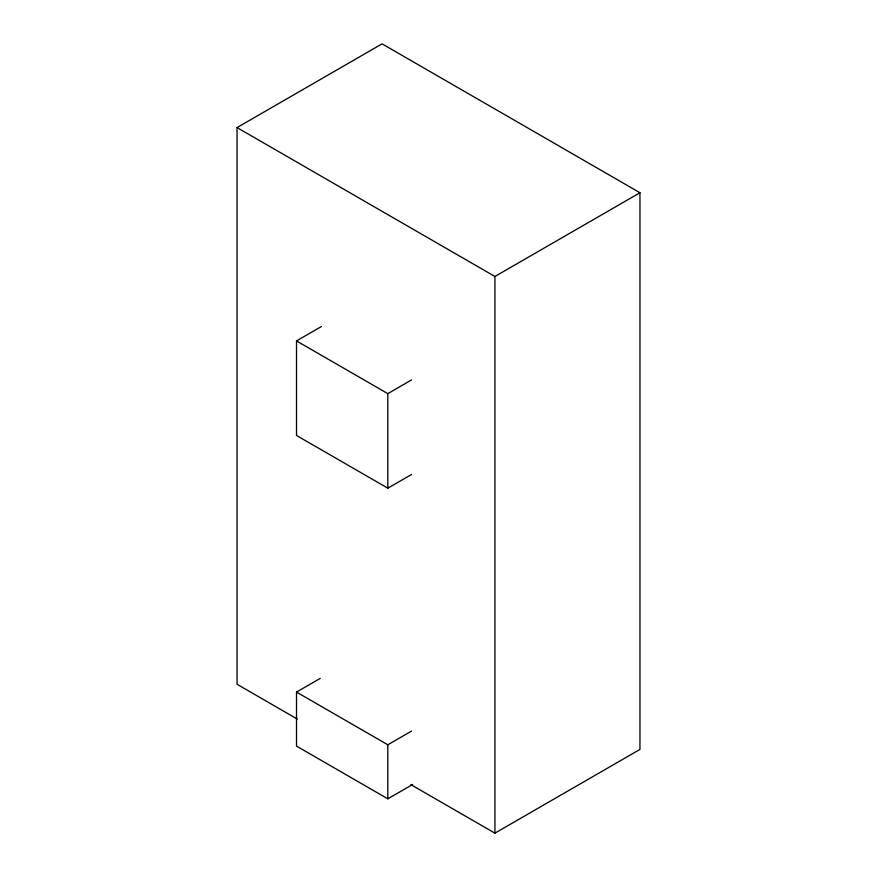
<?xml version="1.0" encoding="UTF-8"?>
<svg xmlns="http://www.w3.org/2000/svg" width="877" height="877" viewBox="0 0 877 877"><rect width="100%" height="100%" fill="white"/><g stroke="black" fill="none" stroke-linecap="round" stroke-linejoin="round"><path stroke-width="1.32" d="M297.369 719.096L237.042 684.257L237.042 127.582L382.076 43.85L639.958 192.743L639.958 749.418L494.924 833.15L410.929 784.663M411.521 474.49L387.809 488.171L296.514 435.463L296.514 340.923L321.399 326.551M237.042 127.582L494.924 276.474L639.958 192.743M296.514 340.923L387.809 393.63L411.521 379.949M412.705 784.444L387.809 798.815L296.514 746.097L296.514 692.074L320.215 678.392M296.514 692.074L387.809 744.792L411.521 731.1M494.924 276.474L494.924 833.15M387.809 393.63L387.809 488.171M387.809 744.792L387.809 798.815"/></g></svg>
